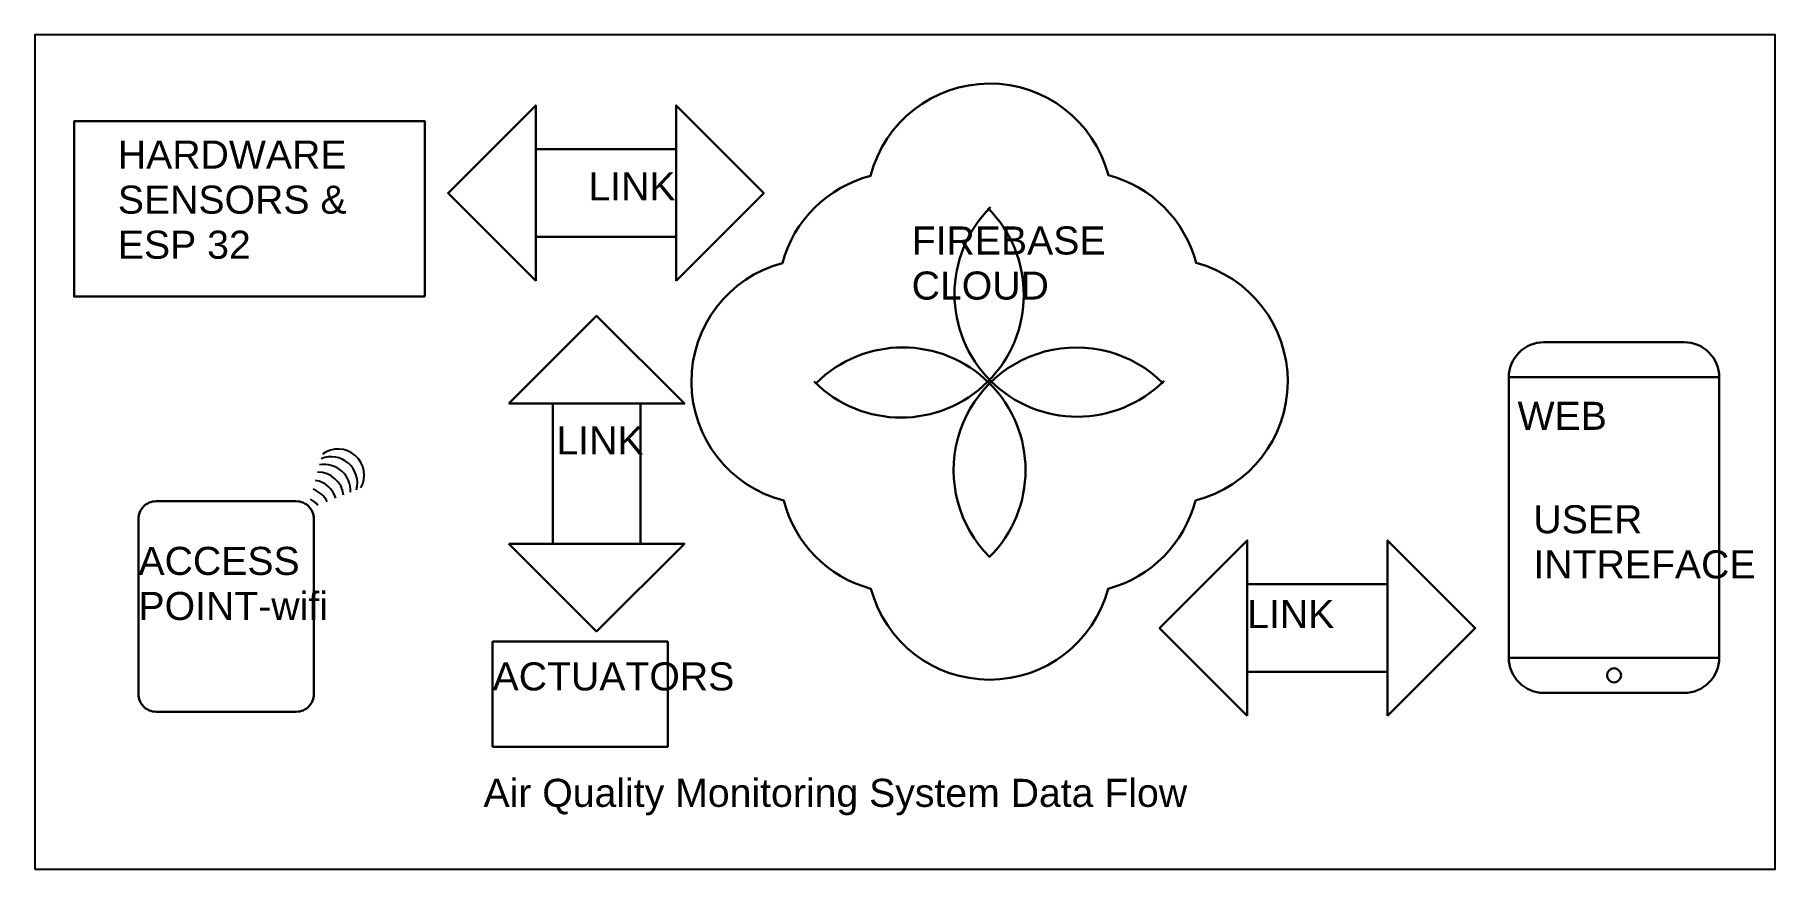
# Model space of a CAD drawing. Header units: inches. Extents: x 14.2 to 63.8, y -0.3 to 23.5.
import ezdxf

# ---------------------------------------------------------------- set-up
doc = ezdxf.new("R2010")
doc.units = ezdxf.units.IN
doc.header["$MEASUREMENT"] = 0
doc.layers.get('0').update_dxf_attribs({"color": 3, "lineweight": 30})
doc.layers.add('Layer1', color=6, linetype='Continuous', lineweight=25)
doc.layers.add('Layer3', color=1, linetype='Continuous', lineweight=50)
doc.styles.get("Standard").update_dxf_attribs({"font": 'arial.ttf'})

msp = doc.modelspace()

# ---------------------------------------------------------------- linework, layer by layer
for p, q in [((57.39, 14.748), (57.39, 14.748)), ((56.196, 13.748), (62.196, 13.748)), ((27.228, 6.209), (32.228, 6.209)), ((27.228, 3.209), (27.228, 6.209)), ((32.228, 6.209), (32.228, 3.209)), ((56.196, 5.748), (62.196, 5.748)), ((32.228, 3.209), (27.228, 3.209))]:
    msp.add_line(p, q)
for points in [[(47.261, 10.232, 0.774355), (47.281, 17.009, 0.271098), (44.781, 19.509, 0.774355), (38.003, 19.489, 0.271104), (35.489, 17.004, 0.77201), (35.529, 10.232, 0.271104), (38.014, 7.717, 0.767327), (44.775, 7.717, 0.271104)], [(61.196, 4.748, 0.414214), (62.196, 5.748), (62.196, 13.748, 0.414214), (61.196, 14.748), (57.196, 14.748, 0.414214), (56.196, 13.748), (56.196, 5.748, 0.414214), (57.196, 4.748)], [(17.133, 9.711), (17.133, 4.711, 0.414214), (17.633, 4.211), (21.633, 4.211, 0.414214), (22.133, 4.711), (22.133, 9.711, 0.414214), (21.633, 10.211), (17.633, 10.211, 0.414214)]]:
    msp.add_lwpolyline(points, format="xyb", close=True)
for points in [[(28.459, 16.498), (25.959, 18.998), (28.459, 21.498), (28.459, 20.248), (32.459, 20.248), (32.459, 17.748), (28.459, 17.748)], [(32.459, 16.498), (34.959, 18.998), (32.459, 21.498), (32.459, 20.248), (28.459, 20.248), (28.459, 17.748), (32.459, 17.748)], [(25.3, 16.048), (15.3, 16.048), (15.3, 21.048), (25.3, 21.048)], [(27.694, 12.998), (30.194, 15.498), (32.694, 12.998), (31.444, 12.998), (31.444, 8.998), (28.944, 8.998), (28.944, 12.998)], [(27.694, 8.998), (30.194, 6.498), (32.694, 8.998), (31.444, 8.998), (31.444, 12.998), (28.944, 12.998), (28.944, 8.998)], [(48.739, 4.097), (46.239, 6.597), (48.739, 9.097), (48.739, 7.847), (52.739, 7.847), (52.739, 5.347), (48.739, 5.347)], [(52.739, 4.097), (55.239, 6.597), (52.739, 9.097), (52.739, 7.847), (48.739, 7.847), (48.739, 5.347), (52.739, 5.347)]]:
    msp.add_lwpolyline(points, close=True)
msp.add_lwpolyline([(46.344, 13.573, 1), (41.395, 8.623, 1), (36.445, 13.573)], format="xyb")
msp.add_circle((59.196, 5.248), 0.2)
for centre, start, end in [((38.87, 16.098), 225, 45), ((43.895, 16.123), 135, 315)]:
    msp.add_arc(centre, 3.5, start, end)
at = {"layer": 'Layer1'}
msp.add_lwpolyline([(14.178, -0.281), (63.79, -0.281), (63.79, 23.514), (14.178, 23.514)], close=True, dxfattribs=at)
for centre, start, end in [((22.625, 10.732), 345.221, 112.2604), ((22.819, 10.952), 331.2729, 126.2085), ((22.239, 10.291), 7.6051, 89.8763), ((22.432, 10.511), 356.9392, 100.5422), ((21.852, 9.85), 27.7932, 69.6881), ((22.046, 10.071), 17.7695, 79.7118), ((21.659, 9.63), 37.9929, 59.4885)]:
    msp.add_arc(centre, 0.749, start, end, dxfattribs=at)

# ---------------------------------------------------------------- texts
msp.add_text(' Air Quality Monitoring System Data Flow', height=0.8).set_placement((26.658, 1.497))
at = {"layer": 'Layer3'}
for s, p in [('HARDWARE ', (16.545, 19.698)), ('LINK', (29.958, 18.794)), ('SENSORS &', (16.545, 18.413)), ('ESP 32', (16.545, 17.128)), ('FIREBASE', (39.174, 17.248)), ('CLOUD', (39.174, 15.963)), ('WEB', (56.446, 12.248)), ('LINK', (29.046, 11.548)), ('USER', (56.897, 9.298)), ('ACCESS', (17.133, 8.111)), ('INTREFACE', (56.897, 8.012)), ('POINT-wifi', (17.133, 6.826)), ('LINK', (48.739, 6.597)), ('ACTUATORS', (27.228, 4.817))]:
    msp.add_text(s, height=0.8, dxfattribs=at).set_placement(p)

doc.saveas('drawing.dxf')
